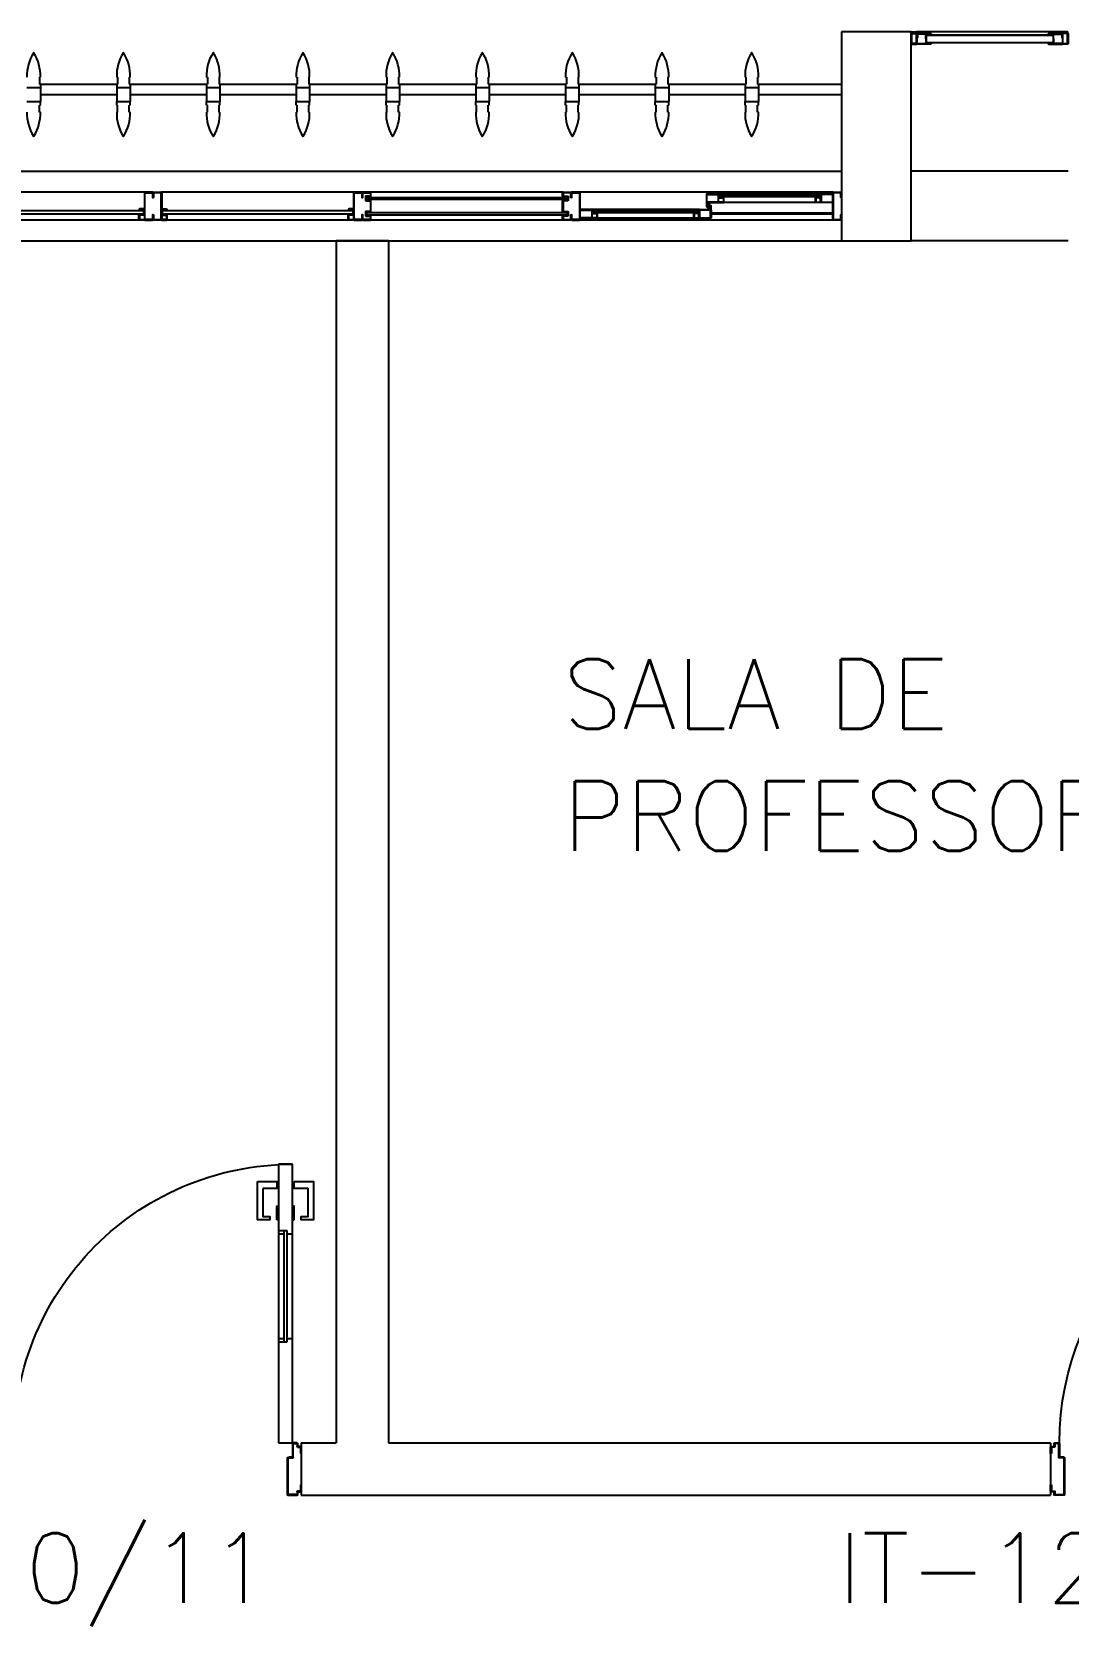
# Model space of a CAD drawing. Header units: millimetres. Extents: x 2686 to 2939, y 1294 to 1441.
# Drawn here: x 2697.948 to 2700.921, y 1433.999 to 1438.575 of the extents above; entities that cross this region are included whole.
import ezdxf

# ---------------------------------------------------------------- set-up
doc = ezdxf.new("R2010")
doc.units = ezdxf.units.MM
doc.linetypes.add('DASHED2', pattern=[0.375, 0.25, -0.125])
for name, color, linetype in [('AR-ALV', 2, 'Continuous'), ('AR-BRISES', 1, 'Continuous'), ('AR-ESQ', 1, 'Continuous'), ('AR-ESTC', 3, 'Continuous'), ('AR-PEITORIL', 1, 'Continuous'), ('AR-PORTA', 1, 'Continuous'), ('BR-PAINEL', 1, 'Continuous'), ('BR-SUPORTE', 1, 'Continuous'), ('DT-ESQ-BAGUETE-C', 1, 'Continuous'), ('DT-ESQ-BAGUETE-V', 1, 'Continuous'), ('DT-ESQ-CHAPA DOBRADA-V', 1, 'Continuous'), ('DT-ESQ-MARCO-V', 1, 'Continuous'), ('DT-ESQ-PERFIL CADEIRA-C', 2, 'Continuous'), ('DT-ESQ-PERFIL CADEIRA-V', 2, 'Continuous'), ('DT-ESQ-PERFIL U SIMPLES-C', 2, 'Continuous'), ('DT-ESQ-PERFIL U-C', 2, 'Continuous'), ('DT-ESQ-PERFIL U-V', 1, 'Continuous'), ('DT-ESQ-VENEZIANA-C', 1, 'Continuous'), ('DT-ESQ-VENEZIANA-V', 1, 'Continuous'), ('DT-ESQ-VIDRO-C', 2, 'Continuous'), ('DT-ESQ-VIDRO-V', 71, 'Continuous'), ('DT-TXTMOD', 1, 'Continuous'), ('ENDEREÇO', 2, 'Continuous'), ('maçaneta', 1, 'Continuous'), ('mov', 1, 'Continuous'), ('PM-PERFIL U-C', 2, 'Continuous'), ('PM-VIDRO', 2, 'Continuous'), ('pm1', 2, 'Continuous'), ('pm2', 2, 'Continuous'), ('TEXTO', 2, 'Continuous')]:
    doc.layers.add(name, color=color, linetype=linetype)
doc.styles.add('S10', font='simplex.shx', dxfattribs={"height": 0.1})
doc.styles.add('UNB-100', font='simplex.shx', dxfattribs={"height": 0.2})
doc.styles.add('UNB1-100', font='simplex.shx', dxfattribs={"height": 0.2})

# ---------------------------------------------------------------- blocks, each defined once
blk = doc.blocks.new('EF16-P')
at = {"layer": 'DT-ESQ-BAGUETE-C', "ltscale": 0.1}
for points in [[(0.4225, -0.08), (0.409, -0.08), (0.409, -0.0785), (0.422, -0.0785, 0.414214), (0.4225, -0.078), (0.4225, -0.067, 0.414214), (0.422, -0.0665), (0.409, -0.0665), (0.409, -0.065), (0.4225, -0.065, -0.414214), (0.424, -0.0665), (0.424, -0.0785, -0.414214)], [(0.7015, -0.08), (0.715, -0.08), (0.715, -0.0785), (0.702, -0.0785, -0.414214), (0.7015, -0.078), (0.7015, -0.067, -0.414214), (0.702, -0.0665), (0.715, -0.0665), (0.715, -0.065), (0.7015, -0.065, 0.414214), (0.7, -0.0665), (0.7, -0.0785, 0.414214)], [(1.414, -0.075), (1.4005, -0.075), (1.4005, -0.0735), (1.414, -0.0735), (1.414, -0.0615), (1.4005, -0.0615), (1.4005, -0.06), (1.414, -0.06, -0.414214), (1.4155, -0.0615), (1.4155, -0.0735, -0.414214)], [(1.936, -0.075), (1.9495, -0.075), (1.9495, -0.0735), (1.936, -0.0735), (1.936, -0.0615), (1.9495, -0.0615), (1.9495, -0.06), (1.936, -0.06, 0.414214), (1.9345, -0.0615), (1.9345, -0.0735, 0.414214)], [(2.014, -0.075), (2.0005, -0.075), (2.0005, -0.0735), (2.014, -0.0735), (2.014, -0.0615), (2.0005, -0.0615), (2.0005, -0.06), (2.014, -0.06, -0.414214), (2.0155, -0.0615), (2.0155, -0.0735, -0.414214)], [(0.0735, -0.125), (0.06, -0.125), (0.06, -0.1235), (0.073, -0.1235, 0.414214), (0.0735, -0.123), (0.0735, -0.112, 0.414214), (0.073, -0.1115), (0.06, -0.1115), (0.06, -0.11), (0.0735, -0.11, -0.414214), (0.075, -0.1115), (0.075, -0.1235, -0.414214)], [(0.339, -0.125), (0.3525, -0.125), (0.3525, -0.1235), (0.3395, -0.1235, -0.414214), (0.339, -0.123), (0.339, -0.112, -0.414214), (0.3395, -0.1115), (0.3525, -0.1115), (0.3525, -0.11), (0.339, -0.11, 0.414214), (0.3375, -0.1115), (0.3375, -0.1235, 0.414214)]]:
    blk.add_lwpolyline(points, format="xyb", close=True, dxfattribs=at)
at = {"layer": 'DT-ESQ-BAGUETE-V', "ltscale": 0.1}
for p, q in [((0.4225, -0.065), (0.7015, -0.065)), ((0.0735, -0.11), (0.339, -0.11))]:
    blk.add_line(p, q, dxfattribs=at)
at = {"layer": 'DT-ESQ-CHAPA DOBRADA-V', "ltscale": 0.1}
for p, q in [((0.025, -0.077), (0.374, -0.077)), ((0.025, -0.08), (0.374, -0.08))]:
    blk.add_line(p, q, dxfattribs=at)
at = {"layer": 'DT-ESQ-MARCO-V', "ltscale": 0.1}
for p, q in [((0.7985, -0.06), (1.3515, -0.06)), ((1.3985, -0.06), (1.9515, -0.06)), ((1.9985, -0.06), (3.1515, -0.06)), ((0.7985, -0.14), (1.3515, -0.14)), ((1.3985, -0.14), (1.9515, -0.14)), ((1.9985, -0.14), (3.1515, -0.14))]:
    blk.add_line(p, q, dxfattribs=at)
at = {"layer": 'DT-ESQ-PERFIL CADEIRA-C', "ltscale": 0.1}
for p, q in [((0.376, -0.0885), (0.4225, -0.0885)), ((0.75, -0.0885), (0.7015, -0.0885)), ((0.025, -0.1335), (0.0735, -0.1335)), ((0.3855, -0.1335), (0.339, -0.1335))]:
    blk.add_line(p, q, dxfattribs=at)
for points in [[(0.4225, -0.087, -1), (0.4225, -0.09), (0.376, -0.09, -0.414214), (0.374, -0.088), (0.374, -0.067, -0.414214), (0.376, -0.065), (0.4075, -0.065, -0.414214), (0.409, -0.0665), (0.409, -0.087)], [(0.409, -0.0885, -0.198913), (0.4079, -0.0881, -0.198913), (0.4075, -0.087), (0.4075, -0.067, 0.414214), (0.407, -0.0665), (0.376, -0.0665, 0.414214), (0.3755, -0.067), (0.3755, -0.088, 0.414214), (0.376, -0.0885)], [(0.7015, -0.09), (0.75, -0.09), (0.75, -0.0885), (0.715, -0.0885, 0.198912), (0.7161, -0.0881, 0.198913), (0.7165, -0.087), (0.7165, -0.067, -0.414214), (0.717, -0.0665), (0.75, -0.0665), (0.75, -0.065), (0.7165, -0.065, 0.414214), (0.715, -0.0665), (0.715, -0.0785), (0.715, -0.08), (0.715, -0.087), (0.7015, -0.087, 1)], [(0.0735, -0.135), (0.025, -0.135), (0.025, -0.1335), (0.06, -0.1335, -0.198912), (0.0589, -0.1331, -0.198913), (0.0585, -0.132), (0.0585, -0.112, 0.414214), (0.058, -0.1115), (0.025, -0.1115), (0.025, -0.11), (0.0585, -0.11, -0.414214), (0.06, -0.1115), (0.06, -0.1235), (0.06, -0.125), (0.06, -0.132), (0.0735, -0.132, -1)], [(0.339, -0.132, 1), (0.339, -0.135), (0.3855, -0.135, 0.414214), (0.3875, -0.133), (0.3875, -0.112, 0.414214), (0.3855, -0.11), (0.354, -0.11, 0.414214), (0.3525, -0.1115), (0.3525, -0.132)], [(0.3525, -0.1335, 0.198913), (0.3536, -0.1331, 0.198913), (0.354, -0.132), (0.354, -0.112, -0.414214), (0.3545, -0.1115), (0.3855, -0.1115, -0.414214), (0.386, -0.112), (0.386, -0.133, -0.414214), (0.3855, -0.1335)]]:
    blk.add_lwpolyline(points, format="xyb", close=True, dxfattribs=at)
at = {"layer": 'DT-ESQ-PERFIL CADEIRA-V', "ltscale": 0.1}
for p, q in [((0.4075, -0.09), (0.7015, -0.09)), ((0.0735, -0.135), (0.339, -0.135))]:
    blk.add_line(p, q, dxfattribs=at)
at = {"layer": 'DT-ESQ-PERFIL U SIMPLES-C', "ltscale": 0.1}
for points in [[(0.376, -0.102), (0.384, -0.102), (0.384, -0.1005), (0.376, -0.1005, -0.414214), (0.3755, -0.1), (0.3755, -0.092, -0.414214), (0.376, -0.0915), (0.384, -0.0915), (0.384, -0.09), (0.376, -0.09, 0.414214), (0.374, -0.092), (0.374, -0.1, 0.414214)], [(0.3855, -0.098), (0.3775, -0.098), (0.3775, -0.0995), (0.3855, -0.0995, -0.414214), (0.386, -0.1), (0.386, -0.108, -0.414214), (0.3855, -0.1085), (0.3775, -0.1085), (0.3775, -0.11), (0.3855, -0.11, 0.414214), (0.3875, -0.108), (0.3875, -0.1, 0.414214)]]:
    blk.add_lwpolyline(points, format="xyb", close=True, dxfattribs=at)
at = {"layer": 'DT-ESQ-PERFIL U-C', "ltscale": 0.1}
for points in [[(0, -0.0615, -0.414214), (0.0015, -0.06), (0.0235, -0.06, -0.414214), (0.025, -0.0615), (0.025, -0.1385, -0.414214), (0.0235, -0.14), (0.0015, -0.14, -0.414214), (0, -0.1385), (0, -0.125), (0.0015, -0.125), (0.0015, -0.138, 0.414214), (0.002, -0.1385), (0.023, -0.1385, 0.414214), (0.0235, -0.138), (0.0235, -0.062, 0.414214), (0.023, -0.0615), (0.002, -0.0615, 0.414214), (0.0015, -0.062), (0.0015, -0.075), (0, -0.075)], [(0.775, -0.0615, 0.414214), (0.7735, -0.06), (0.7515, -0.06, 0.414214), (0.75, -0.0615), (0.75, -0.1385, 0.414214), (0.7515, -0.14), (0.7735, -0.14, 0.414214), (0.775, -0.1385), (0.775, -0.125), (0.7735, -0.125), (0.7735, -0.138, -0.414214), (0.773, -0.1385), (0.752, -0.1385, -0.414214), (0.7515, -0.138), (0.7515, -0.062, -0.414214), (0.752, -0.0615), (0.773, -0.0615, -0.414214), (0.7735, -0.062), (0.7735, -0.075), (0.775, -0.075)], [(0.8, -0.1285), (0.8, -0.1385, -0.414214), (0.7985, -0.14), (0.7765, -0.14, -0.414214), (0.775, -0.1385), (0.775, -0.125), (0.7765, -0.125), (0.7765, -0.138, 0.414214), (0.777, -0.1385), (0.798, -0.1385, 0.414214), (0.7985, -0.138), (0.7985, -0.1285), (0.7855, -0.1285, -0.414214), (0.784, -0.127), (0.784, -0.117, -0.414214), (0.7855, -0.1155), (0.7985, -0.1155), (0.7985, -0.0845), (0.7855, -0.0845, -0.414214), (0.784, -0.083), (0.784, -0.073, -0.414214), (0.7855, -0.0715), (0.7985, -0.0715), (0.7985, -0.062, 0.414214), (0.798, -0.0615), (0.777, -0.0615, 0.414214), (0.7765, -0.062), (0.7765, -0.075), (0.775, -0.075), (0.775, -0.0615, -0.414214), (0.7765, -0.06), (0.7985, -0.06, -0.414214), (0.8, -0.0615), (0.8, -0.0715, -0.414214), (0.7985, -0.073), (0.7855, -0.073), (0.7855, -0.083), (0.7985, -0.083), (0.7985, -0.083, -0.414214), (0.8, -0.0845), (0.8, -0.1155, -0.414214), (0.7985, -0.117), (0.7985, -0.117), (0.7855, -0.117), (0.7855, -0.127), (0.7985, -0.127, -0.414214)], [(1.35, -0.1285), (1.35, -0.1385, 0.414214), (1.3515, -0.14), (1.3735, -0.14, 0.414214), (1.375, -0.1385), (1.375, -0.125), (1.3735, -0.125), (1.3735, -0.138, -0.414214), (1.373, -0.1385), (1.352, -0.1385, -0.414214), (1.3515, -0.138), (1.3515, -0.1285), (1.3645, -0.1285, 0.414214), (1.366, -0.127), (1.366, -0.117, 0.414214), (1.3645, -0.1155), (1.3515, -0.1155), (1.3515, -0.0845), (1.3645, -0.0845, 0.414214), (1.366, -0.083), (1.366, -0.073, 0.414214), (1.3645, -0.0715), (1.3515, -0.0715), (1.3515, -0.062, -0.414214), (1.352, -0.0615), (1.373, -0.0615, -0.414214), (1.3735, -0.062), (1.3735, -0.075), (1.375, -0.075), (1.375, -0.0615, 0.414214), (1.3735, -0.06), (1.3515, -0.06, 0.414214), (1.35, -0.0615), (1.35, -0.0715, 0.414214), (1.3515, -0.073), (1.3645, -0.073), (1.3645, -0.083), (1.3515, -0.083), (1.3515, -0.083, 0.414214), (1.35, -0.0845), (1.35, -0.1155, 0.414214), (1.3515, -0.117), (1.3515, -0.117), (1.3645, -0.117), (1.3645, -0.127), (1.3515, -0.127, 0.414214)]]:
    blk.add_lwpolyline(points, format="xyb", close=True, dxfattribs=at)
for points in [[(1.4, -0.0905), (1.4, -0.0905, 0.414214), (1.3985, -0.092), (1.3985, -0.1385), (1.3765, -0.1385), (1.3765, -0.125), (1.375, -0.125), (1.375, -0.1385, 0.414214), (1.3765, -0.14), (1.3985, -0.14, 0.414214), (1.4, -0.1385), (1.4, -0.092), (1.4135, -0.092, 1), (1.4135, -0.089), (1.4, -0.089), (1.4, -0.0615, 0.414214), (1.3985, -0.06), (1.3765, -0.06, 0.414214), (1.375, -0.0615), (1.375, -0.075), (1.3765, -0.075), (1.3765, -0.0615), (1.3985, -0.0615), (1.3985, -0.089, 0.414214), (1.4, -0.0905), (1.4135, -0.0905)], [(1.95, -0.0905), (1.95, -0.0905, -0.414214), (1.9515, -0.092), (1.9515, -0.1385), (1.9735, -0.1385), (1.9735, -0.125), (1.975, -0.125), (1.975, -0.1385, -0.414214), (1.9735, -0.14), (1.9515, -0.14, -0.414214), (1.95, -0.1385), (1.95, -0.092), (1.9365, -0.092, -1), (1.9365, -0.089), (1.95, -0.089), (1.95, -0.0615, -0.414214), (1.9515, -0.06), (1.9735, -0.06, -0.414214), (1.975, -0.0615), (1.975, -0.075), (1.9735, -0.075), (1.9735, -0.0615), (1.9515, -0.0615), (1.9515, -0.089, -0.414214), (1.95, -0.0905), (1.9365, -0.0905)], [(2, -0.0905), (2, -0.0905, 0.414214), (1.9985, -0.092), (1.9985, -0.1385), (1.9765, -0.1385), (1.9765, -0.125), (1.975, -0.125), (1.975, -0.1385, 0.414214), (1.9765, -0.14), (1.9985, -0.14, 0.414214), (2, -0.1385), (2, -0.092), (2.0135, -0.092, 1), (2.0135, -0.089), (2, -0.089), (2, -0.0615, 0.414214), (1.9985, -0.06), (1.9765, -0.06, 0.414214), (1.975, -0.0615), (1.975, -0.075), (1.9765, -0.075), (1.9765, -0.0615), (1.9985, -0.0615), (1.9985, -0.089, 0.414214), (2, -0.0905), (2.0135, -0.0905)]]:
    blk.add_lwpolyline(points, format="xyb", dxfattribs=at)
at = {"layer": 'DT-ESQ-PERFIL U-V', "ltscale": 0.1}
for p, q in [((0.0235, -0.06), (0.7515, -0.06)), ((0.0235, -0.14), (0.7515, -0.14))]:
    blk.add_line(p, q, dxfattribs=at)
at = {"layer": 'DT-ESQ-VIDRO-C', "ltscale": 0.1}
for points in [[(0.7125, -0.085), (0.7125, -0.082), (0.4115, -0.082), (0.4115, -0.085)], [(1.3625, -0.081), (1.3625, -0.075), (0.7875, -0.075), (0.7875, -0.081)], [(1.402, -0.087), (1.402, -0.077), (1.948, -0.077), (1.948, -0.087)], [(2.002, -0.087), (2.002, -0.077), (3.148, -0.077), (3.148, -0.087)], [(0.063, -0.13), (0.063, -0.127), (0.3495, -0.127), (0.3495, -0.13)]]:
    blk.add_lwpolyline(points, close=True, dxfattribs=at)
at = {"layer": 'DT-ESQ-VIDRO-V', "ltscale": 0.1}
blk.add_lwpolyline([(1.3625, -0.119), (1.3625, -0.125), (0.7875, -0.125), (0.7875, -0.119)], close=True, dxfattribs=at)
at = {"layer": 'DT-TXTMOD', "ltscale": 0.1, "style": 'S10', "flags": 3}
for tag, p in [('M01', (0.025, -0.28)), ('M02', (0.3253, -0.28)), ('M03', (0.627, -0.28)), ('M04', (0.9288, -0.28)), ('M05', (1.2306, -0.28)), ('M06', (1.5323, -0.28)), ('M07', (1.8341, -0.28)), ('M08', (2.1359, -0.28)), ('M09', (2.4376, -0.28)), ('M10', (2.7394, -0.28)), ('M11', (3.0412, -0.28)), ('M12', (3.3429, -0.28)), ('M13', (3.6447, -0.28)), ('M14', (3.9464, -0.28)), ('M15', (4.2482, -0.28)), ('M16', (4.55, -0.28)), ('M17', (4.8517, -0.28))]:
    blk.add_attdef(tag, p, '', height=0.1, dxfattribs=at)
blk = doc.blocks.new('BR-MODULO8')
at = {"layer": 'BR-PAINEL'}
for p, q in [((-2.3367, 0.24), (-2.2983, 0.24)), ((-2.3008, 0.27), (-2.3008, 0.25)), ((-2.2983, 0.27), (-2.3008, 0.27)), ((-2.2983, 0.25), (-2.3008, 0.25)), ((-2.2983, 0.25), (-2.2983, 0.24)), ((-2.2983, 0.24), (-2.2983, 0.2)), ((-2.0792, 0.27), (-2.0767, 0.27)), ((-2.0792, 0.25), (-2.0792, 0.24)), ((-2.0792, 0.25), (-2.0767, 0.25)), ((-2.0792, 0.24), (-2.0408, 0.24)), ((-2.0792, 0.24), (-2.0792, 0.2)), ((-2.0767, 0.27), (-2.0767, 0.25)), ((-2.0433, 0.27), (-2.0433, 0.25)), ((-2.0408, 0.27), (-2.0433, 0.27)), ((-2.0408, 0.25), (-2.0433, 0.25)), ((-2.0408, 0.25), (-2.0408, 0.24)), ((-2.0408, 0.24), (-2.0408, 0.2)), ((-1.8217, 0.27), (-1.8192, 0.27)), ((-1.8217, 0.25), (-1.8217, 0.24)), ((-1.8217, 0.25), (-1.8192, 0.25)), ((-1.8217, 0.24), (-1.7833, 0.24)), ((-1.8217, 0.24), (-1.8217, 0.2)), ((-1.8192, 0.27), (-1.8192, 0.25)), ((-1.7858, 0.27), (-1.7858, 0.25)), ((-1.7833, 0.27), (-1.7858, 0.27)), ((-1.7833, 0.25), (-1.7858, 0.25)), ((-1.7833, 0.25), (-1.7833, 0.24)), ((-1.7833, 0.24), (-1.7833, 0.2)), ((-1.5642, 0.27), (-1.5617, 0.27)), ((-1.5642, 0.25), (-1.5642, 0.24)), ((-1.5642, 0.25), (-1.5617, 0.25)), ((-1.5642, 0.24), (-1.5258, 0.24)), ((-1.5642, 0.24), (-1.5642, 0.2)), ((-1.5617, 0.27), (-1.5617, 0.25)), ((-1.5283, 0.27), (-1.5283, 0.25)), ((-1.5258, 0.27), (-1.5283, 0.27)), ((-1.5258, 0.25), (-1.5283, 0.25)), ((-1.5258, 0.25), (-1.5258, 0.24)), ((-1.5258, 0.24), (-1.5258, 0.2)), ((-1.3067, 0.27), (-1.3042, 0.27)), ((-1.3067, 0.25), (-1.3067, 0.24)), ((-1.3067, 0.25), (-1.3042, 0.25)), ((-1.3067, 0.24), (-1.2683, 0.24)), ((-1.3067, 0.24), (-1.3067, 0.2)), ((-1.3042, 0.27), (-1.3042, 0.25)), ((-1.2708, 0.27), (-1.2708, 0.25)), ((-1.2683, 0.27), (-1.2708, 0.27)), ((-1.2683, 0.25), (-1.2708, 0.25)), ((-1.2683, 0.25), (-1.2683, 0.24)), ((-1.2683, 0.24), (-1.2683, 0.2)), ((-1.0492, 0.27), (-1.0467, 0.27)), ((-1.0492, 0.25), (-1.0492, 0.24)), ((-1.0492, 0.25), (-1.0467, 0.25)), ((-1.0492, 0.24), (-1.0108, 0.24)), ((-1.0492, 0.24), (-1.0492, 0.2)), ((-1.0467, 0.27), (-1.0467, 0.25)), ((-1.0133, 0.27), (-1.0133, 0.25)), ((-1.0108, 0.27), (-1.0133, 0.27)), ((-1.0108, 0.25), (-1.0133, 0.25)), ((-1.0108, 0.25), (-1.0108, 0.24)), ((-1.0108, 0.24), (-1.0108, 0.2)), ((-0.7917, 0.27), (-0.7892, 0.27)), ((-0.7917, 0.25), (-0.7917, 0.24)), ((-0.7917, 0.25), (-0.7892, 0.25)), ((-0.7917, 0.24), (-0.7533, 0.24)), ((-0.7917, 0.24), (-0.7917, 0.2)), ((-0.7892, 0.27), (-0.7892, 0.25)), ((-0.7558, 0.27), (-0.7558, 0.25)), ((-0.7533, 0.27), (-0.7558, 0.27)), ((-0.7533, 0.25), (-0.7558, 0.25)), ((-0.7533, 0.25), (-0.7533, 0.24)), ((-0.7533, 0.24), (-0.7533, 0.2)), ((-0.5342, 0.27), (-0.5317, 0.27)), ((-0.5342, 0.25), (-0.5317, 0.25)), ((-0.5342, 0.25), (-0.5342, 0.24)), ((-0.5342, 0.24), (-0.5342, 0.2)), ((-0.5342, 0.24), (-0.4958, 0.24)), ((-0.5317, 0.27), (-0.5317, 0.25)), ((-0.4958, 0.27), (-0.4983, 0.27)), ((-0.4983, 0.27), (-0.4983, 0.25)), ((-0.4958, 0.25), (-0.4983, 0.25)), ((-0.4958, 0.25), (-0.4958, 0.24)), ((-0.4958, 0.24), (-0.4958, 0.2)), ((-0.2767, 0.27), (-0.2742, 0.27)), ((-0.2767, 0.25), (-0.2767, 0.24)), ((-0.2767, 0.25), (-0.2742, 0.25)), ((-0.2767, 0.24), (-0.2383, 0.24)), ((-0.2767, 0.24), (-0.2767, 0.2)), ((-0.2742, 0.27), (-0.2742, 0.25)), ((-0.2408, 0.27), (-0.2408, 0.25)), ((-0.2383, 0.27), (-0.2408, 0.27)), ((-0.2383, 0.25), (-0.2408, 0.25)), ((-0.2383, 0.25), (-0.2383, 0.24)), ((-0.2383, 0.24), (-0.2383, 0.2)), ((-2.3367, 0.2), (-2.2983, 0.2)), ((-2.2983, 0.19), (-2.3008, 0.19)), ((-2.3008, 0.17), (-2.3008, 0.19)), ((-2.2983, 0.19), (-2.2983, 0.2)), ((-2.0792, 0.2), (-2.0408, 0.2)), ((-2.0792, 0.19), (-2.0792, 0.2)), ((-2.0792, 0.19), (-2.0767, 0.19)), ((-2.0767, 0.17), (-2.0767, 0.19)), ((-2.0408, 0.19), (-2.0433, 0.19)), ((-2.0433, 0.17), (-2.0433, 0.19)), ((-2.0408, 0.19), (-2.0408, 0.2)), ((-1.8217, 0.2), (-1.7833, 0.2)), ((-1.8217, 0.19), (-1.8217, 0.2)), ((-1.8217, 0.19), (-1.8192, 0.19)), ((-1.8192, 0.17), (-1.8192, 0.19)), ((-1.7833, 0.19), (-1.7858, 0.19)), ((-1.7858, 0.17), (-1.7858, 0.19)), ((-1.7833, 0.19), (-1.7833, 0.2)), ((-1.5642, 0.2), (-1.5258, 0.2)), ((-1.5642, 0.19), (-1.5642, 0.2)), ((-1.5642, 0.19), (-1.5617, 0.19)), ((-1.5617, 0.17), (-1.5617, 0.19)), ((-1.5258, 0.19), (-1.5283, 0.19)), ((-1.5283, 0.17), (-1.5283, 0.19)), ((-1.5258, 0.19), (-1.5258, 0.2)), ((-1.3067, 0.2), (-1.2683, 0.2)), ((-1.3067, 0.19), (-1.3067, 0.2)), ((-1.3067, 0.19), (-1.3042, 0.19)), ((-1.3042, 0.17), (-1.3042, 0.19)), ((-1.2683, 0.19), (-1.2708, 0.19)), ((-1.2708, 0.17), (-1.2708, 0.19)), ((-1.2683, 0.19), (-1.2683, 0.2)), ((-1.0492, 0.2), (-1.0108, 0.2)), ((-1.0492, 0.19), (-1.0492, 0.2)), ((-1.0492, 0.19), (-1.0467, 0.19)), ((-1.0467, 0.17), (-1.0467, 0.19)), ((-1.0108, 0.19), (-1.0133, 0.19)), ((-1.0133, 0.17), (-1.0133, 0.19)), ((-1.0108, 0.19), (-1.0108, 0.2)), ((-0.7917, 0.2), (-0.7533, 0.2)), ((-0.7917, 0.19), (-0.7917, 0.2)), ((-0.7917, 0.19), (-0.7892, 0.19)), ((-0.7892, 0.17), (-0.7892, 0.19)), ((-0.7533, 0.19), (-0.7558, 0.19)), ((-0.7558, 0.17), (-0.7558, 0.19)), ((-0.7533, 0.19), (-0.7533, 0.2)), ((-0.5342, 0.19), (-0.5342, 0.2)), ((-0.5342, 0.2), (-0.4958, 0.2)), ((-0.5342, 0.19), (-0.5317, 0.19)), ((-0.5317, 0.17), (-0.5317, 0.19)), ((-0.4983, 0.17), (-0.4983, 0.19)), ((-0.4958, 0.19), (-0.4983, 0.19)), ((-0.4958, 0.19), (-0.4958, 0.2)), ((-0.2767, 0.2), (-0.2383, 0.2)), ((-0.2767, 0.19), (-0.2767, 0.2)), ((-0.2767, 0.19), (-0.2742, 0.19)), ((-0.2742, 0.17), (-0.2742, 0.19)), ((-0.2383, 0.19), (-0.2408, 0.19)), ((-0.2408, 0.17), (-0.2408, 0.19)), ((-0.2383, 0.19), (-0.2383, 0.2)), ((-2.2983, 0.17), (-2.3008, 0.17)), ((-2.0792, 0.17), (-2.0767, 0.17)), ((-2.0408, 0.17), (-2.0433, 0.17)), ((-1.8217, 0.17), (-1.8192, 0.17)), ((-1.7833, 0.17), (-1.7858, 0.17)), ((-1.5642, 0.17), (-1.5617, 0.17)), ((-1.5258, 0.17), (-1.5283, 0.17)), ((-1.3067, 0.17), (-1.3042, 0.17)), ((-1.2683, 0.17), (-1.2708, 0.17)), ((-1.0492, 0.17), (-1.0467, 0.17)), ((-1.0108, 0.17), (-1.0133, 0.17)), ((-0.7917, 0.17), (-0.7892, 0.17)), ((-0.7533, 0.17), (-0.7558, 0.17)), ((-0.5342, 0.17), (-0.5317, 0.17)), ((-0.4958, 0.17), (-0.4983, 0.17)), ((-0.2767, 0.17), (-0.2742, 0.17)), ((-0.2383, 0.17), (-0.2408, 0.17))]:
    blk.add_line(p, q, dxfattribs=at)
for centre, radius, start, end in [((-2.2117, 0.2739), 0.1251, 148.4721, 181.772), ((-2.3175, 0.3387), 0.001, 37.1012, 142.8988), ((-2.4233, 0.2739), 0.1251, 358.228, 31.5279), ((-1.9542, 0.2739), 0.1251, 148.4721, 181.772), ((-2.06, 0.3387), 0.001, 37.1012, 142.8988), ((-2.1658, 0.2739), 0.1251, 358.228, 31.5279), ((-1.6967, 0.2739), 0.1251, 148.4721, 181.772), ((-1.8025, 0.3387), 0.001, 37.1012, 142.8988), ((-1.9083, 0.2739), 0.1251, 358.228, 31.5279), ((-1.4392, 0.2739), 0.1251, 148.4721, 181.772), ((-1.545, 0.3387), 0.001, 37.1012, 142.8988), ((-1.6508, 0.2739), 0.1251, 358.228, 31.5279), ((-1.1817, 0.2739), 0.1251, 148.4721, 181.772), ((-1.2875, 0.3387), 0.001, 37.1012, 142.8988), ((-1.3933, 0.2739), 0.1251, 358.228, 31.5279), ((-0.9242, 0.2739), 0.1251, 148.4721, 181.772), ((-1.03, 0.3387), 0.001, 37.1012, 142.8988), ((-1.1358, 0.2739), 0.1251, 358.228, 31.5279), ((-0.6667, 0.2739), 0.1251, 148.4721, 181.772), ((-0.7725, 0.3387), 0.001, 37.1012, 142.8988), ((-0.8783, 0.2739), 0.1251, 358.228, 31.5279), ((-0.4092, 0.2739), 0.1251, 148.4721, 181.772), ((-0.515, 0.3387), 0.001, 37.1012, 142.8988), ((-0.6208, 0.2739), 0.1251, 358.228, 31.5279), ((-0.1517, 0.2739), 0.1251, 148.4721, 181.772), ((-0.2575, 0.3387), 0.001, 37.1012, 142.8988), ((-0.3633, 0.2739), 0.1251, 358.228, 31.5279), ((-2.2117, 0.1661), 0.1251, 178.228, 211.5279), ((-2.4233, 0.1661), 0.1251, 328.4721, 1.772), ((-1.9542, 0.1661), 0.1251, 178.228, 211.5279), ((-2.1658, 0.1661), 0.1251, 328.4721, 1.772), ((-1.6967, 0.1661), 0.1251, 178.228, 211.5279), ((-1.9083, 0.1661), 0.1251, 328.4721, 1.772), ((-1.4392, 0.1661), 0.1251, 178.228, 211.5279), ((-1.6508, 0.1661), 0.1251, 328.4721, 1.772), ((-1.1817, 0.1661), 0.1251, 178.228, 211.5279), ((-1.3933, 0.1661), 0.1251, 328.4721, 1.772), ((-0.9242, 0.1661), 0.1251, 178.228, 211.5279), ((-1.1358, 0.1661), 0.1251, 328.4721, 1.772), ((-0.6667, 0.1661), 0.1251, 178.228, 211.5279), ((-0.8783, 0.1661), 0.1251, 328.4721, 1.772), ((-0.4092, 0.1661), 0.1251, 178.228, 211.5279), ((-0.6208, 0.1661), 0.1251, 328.4721, 1.772), ((-0.1517, 0.1661), 0.1251, 178.228, 211.5279), ((-0.3633, 0.1661), 0.1251, 328.4721, 1.772), ((-2.3175, 0.1013), 0.001, 217.1012, 322.8988), ((-2.06, 0.1013), 0.001, 217.1012, 322.8988), ((-1.8025, 0.1013), 0.001, 217.1012, 322.8988), ((-1.545, 0.1013), 0.001, 217.1012, 322.8988), ((-1.2875, 0.1013), 0.001, 217.1012, 322.8988), ((-1.03, 0.1013), 0.001, 217.1012, 322.8988), ((-0.7725, 0.1013), 0.001, 217.1012, 322.8988), ((-0.515, 0.1013), 0.001, 217.1012, 322.8988), ((-0.2575, 0.1013), 0.001, 217.1012, 322.8988)]:
    blk.add_arc(centre, radius, start, end, dxfattribs=at)
at = {"layer": 'BR-SUPORTE'}
for p, q in [((-2.2983, 0.25), (-2.0767, 0.25)), ((-2.0408, 0.25), (-1.8192, 0.25)), ((-1.7833, 0.25), (-1.5617, 0.25)), ((-1.5258, 0.25), (-1.3042, 0.25)), ((-1.2683, 0.25), (-1.0467, 0.25)), ((-1.0108, 0.25), (-0.7892, 0.25)), ((-0.7533, 0.25), (-0.5317, 0.25)), ((-0.4958, 0.25), (-0.2742, 0.25)), ((-0.2383, 0.25), (0, 0.25)), ((-2.2983, 0.22), (-2.0792, 0.22)), ((-2.0408, 0.22), (-1.8217, 0.22)), ((-1.7833, 0.22), (-1.5642, 0.22)), ((-1.5258, 0.22), (-1.3067, 0.22)), ((-1.2683, 0.22), (-1.0492, 0.22)), ((-1.0108, 0.22), (-0.7917, 0.22)), ((-0.7533, 0.22), (-0.5342, 0.22)), ((-0.4958, 0.22), (-0.2767, 0.22)), ((-0.2383, 0.22), (0, 0.22))]:
    blk.add_line(p, q, dxfattribs=at)
blk = doc.blocks.new('PM3')
at = {"layer": 'maçaneta'}
for points in [[(0.02, 0.825), (-0.035, 0.825), (-0.035, 0.715), (0, 0.715), (0, 0.725), (-0.02, 0.725), (-0.02, 0.8035, -0.414214), (-0.0185, 0.805), (0.02, 0.805)], [(0.125, 0.825), (0.07, 0.825), (0.07, 0.805), (0.1085, 0.805, -0.414214), (0.11, 0.8035), (0.11, 0.725), (0.09, 0.725), (0.09, 0.715), (0.125, 0.715)]]:
    blk.add_lwpolyline(points, format="xyb", close=True, dxfattribs=at)
for points in [[(0.02, 0.715), (0.02, 0.755), (0.025, 0.755), (0.025, 0.715)], [(0.07, 0.715), (0.07, 0.755), (0.065, 0.755), (0.065, 0.715)]]:
    blk.add_lwpolyline(points, close=True, dxfattribs=at)
at = {"layer": 'mov'}
blk.add_arc((0.025, 0.075), 0.8, 0, 90, dxfattribs=at)
at = {"layer": 'PM-PERFIL U-C'}
for p, q in [((0, 0.045), (0, 0.0635)), ((0.0015, 0.065), (0.01, 0.065)), ((0.002, 0.063), (0.002, 0.045)), ((0.0105, 0.063), (0.002, 0.063)), ((0.01, 0.065), (0.01, 0.0735)), ((0.0115, 0.075), (0.0235, 0.075)), ((0.012, 0.073), (0.012, 0.0645)), ((0.023, 0.073), (0.012, 0.073)), ((0.023, 0.0335), (0.023, 0.073)), ((0.025, 0.0735), (0.025, 0.034)), ((0.825, 0.0735), (0.825, 0.034)), ((0.8385, 0.075), (0.8265, 0.075)), ((0.827, 0.073), (0.838, 0.073)), ((0.827, 0.0335), (0.827, 0.073)), ((0.838, 0.073), (0.838, 0.0645)), ((0.8395, 0.063), (0.848, 0.063)), ((0.84, 0.065), (0.84, 0.0735)), ((0.8485, 0.065), (0.84, 0.065)), ((0.848, 0.063), (0.848, 0.045)), ((0.85, 0.045), (0.85, 0.0635)), ((0.002, 0.045), (0, 0.045)), ((0.038, 0.032), (0.0245, 0.032)), ((0.0385, 0.034), (0.025, 0.034)), ((0.038, 0.032), (0.038, -0.073)), ((0.04, 0.0325), (0.04, -0.0735)), ((0.81, 0.0325), (0.81, -0.0735)), ((0.8115, 0.034), (0.825, 0.034)), ((0.812, 0.032), (0.8255, 0.032)), ((0.812, 0.032), (0.812, -0.073)), ((0.848, 0.045), (0.85, 0.045)), ((0, -0.045), (0.002, -0.045)), ((0, -0.0635), (0, -0.045)), ((0.002, -0.045), (0.002, -0.063)), ((0.85, -0.045), (0.848, -0.045)), ((0.848, -0.045), (0.848, -0.063)), ((0.85, -0.0635), (0.85, -0.045)), ((0.01, -0.065), (0.0015, -0.065)), ((0.002, -0.063), (0.0105, -0.063)), ((0.01, -0.0735), (0.01, -0.065)), ((0.0385, -0.075), (0.0115, -0.075)), ((0.012, -0.0645), (0.012, -0.073)), ((0.012, -0.073), (0.038, -0.073)), ((0.8115, -0.075), (0.8385, -0.075)), ((0.838, -0.073), (0.812, -0.073)), ((0.838, -0.0645), (0.838, -0.073)), ((0.848, -0.063), (0.8395, -0.063)), ((0.84, -0.0735), (0.84, -0.065)), ((0.84, -0.065), (0.8485, -0.065))]:
    blk.add_line(p, q, dxfattribs=at)
for centre, start, end in [((0.0015, 0.0635), 90, 180), ((0.0115, 0.0735), 90, 180), ((0.0105, 0.0645), 270, 0), ((0.0235, 0.0735), 360, 90), ((0.8265, 0.0735), 90, 180), ((0.8395, 0.0645), 180, 270), ((0.8385, 0.0735), 0, 90), ((0.8485, 0.0635), 0, 90), ((0.0245, 0.0335), 180, 270), ((0.0385, 0.0325), 0, 90), ((0.8115, 0.0325), 90, 180), ((0.8255, 0.0335), 270, 0), ((0.0015, -0.0635), 180, 270), ((0.0115, -0.0735), 180, 270), ((0.0105, -0.0645), 0, 90), ((0.0385, -0.0735), 269.9386, 0), ((0.8115, -0.0735), 180, 270.0614), ((0.8395, -0.0645), 90, 180), ((0.8385, -0.0735), 270, 0), ((0.8485, -0.0635), 270, 0)]:
    blk.add_arc(centre, 0.0015, start, end, dxfattribs=at)
at = {"layer": 'pm1'}
blk.add_lwpolyline([(0.065, 0.875), (0.065, 0.075), (0.025, 0.075), (0.025, 0.875)], close=True, dxfattribs=at)
blk = doc.blocks.new('PM3V')
at = {"layer": 'maçaneta'}
for points in [[(0.02, 0.9), (-0.035, 0.9), (-0.035, 0.79), (0, 0.79), (0, 0.8), (-0.02, 0.8), (-0.02, 0.8785, -0.414214), (-0.0185, 0.88), (0.02, 0.88)], [(0.125, 0.9), (0.07, 0.9), (0.07, 0.88), (0.1085, 0.88, -0.414214), (0.11, 0.8785), (0.11, 0.8), (0.09, 0.8), (0.09, 0.79), (0.125, 0.79)]]:
    blk.add_lwpolyline(points, format="xyb", close=True, dxfattribs=at)
for points in [[(0.02, 0.79), (0.02, 0.83), (0.025, 0.83), (0.025, 0.79)], [(0.07, 0.79), (0.07, 0.83), (0.065, 0.83), (0.065, 0.79)]]:
    blk.add_lwpolyline(points, close=True, dxfattribs=at)
at = {"layer": 'mov'}
blk.add_arc((0.025, 0.15), 0.8, 356.8472, 90, dxfattribs=at)
at = {"layer": 'PM-PERFIL U-C'}
for p, q in [((0, 0.12), (0, 0.1385)), ((0.0015, 0.14), (0.01, 0.14)), ((0.002, 0.138), (0.002, 0.12)), ((0.0105, 0.138), (0.002, 0.138)), ((0.01, 0.14), (0.01, 0.1485)), ((0.0115, 0.15), (0.0235, 0.15)), ((0.012, 0.148), (0.012, 0.1395)), ((0.023, 0.148), (0.012, 0.148)), ((0.023, 0.1085), (0.023, 0.148)), ((0.025, 0.1485), (0.025, 0.109)), ((0.825, 0.1485), (0.825, 0.109)), ((0.8385, 0.15), (0.8265, 0.15)), ((0.827, 0.148), (0.838, 0.148)), ((0.827, 0.1085), (0.827, 0.148)), ((0.838, 0.148), (0.838, 0.1395)), ((0.8395, 0.138), (0.848, 0.138)), ((0.84, 0.14), (0.84, 0.1485)), ((0.8485, 0.14), (0.84, 0.14)), ((0.848, 0.138), (0.848, 0.12)), ((0.85, 0.12), (0.85, 0.1385)), ((0.002, 0.12), (0, 0.12)), ((0.038, 0.107), (0.0245, 0.107)), ((0.0385, 0.109), (0.025, 0.109)), ((0.038, 0.107), (0.038, 0.002)), ((0.04, 0.1075), (0.04, 0.0015)), ((0.81, 0.1075), (0.81, 0.0015)), ((0.8115, 0.109), (0.825, 0.109)), ((0.812, 0.107), (0.8255, 0.107)), ((0.812, 0.107), (0.812, 0.002)), ((0.848, 0.12), (0.85, 0.12)), ((0, 0.03), (0.002, 0.03)), ((0, 0.0115), (0, 0.03)), ((0.01, 0.01), (0.0015, 0.01)), ((0.002, 0.03), (0.002, 0.012)), ((0.002, 0.012), (0.0105, 0.012)), ((0.01, 0.0015), (0.01, 0.01)), ((0.0385, 0), (0.0115, 0)), ((0.012, 0.0105), (0.012, 0.002)), ((0.012, 0.002), (0.038, 0.002)), ((0.8115, 0), (0.8385, 0)), ((0.838, 0.002), (0.812, 0.002)), ((0.838, 0.0105), (0.838, 0.002)), ((0.848, 0.012), (0.8395, 0.012)), ((0.84, 0.0015), (0.84, 0.01)), ((0.84, 0.01), (0.8485, 0.01)), ((0.85, 0.03), (0.848, 0.03)), ((0.848, 0.03), (0.848, 0.012)), ((0.85, 0.0115), (0.85, 0.03))]:
    blk.add_line(p, q, dxfattribs=at)
for centre, start, end in [((0.0015, 0.1385), 90, 180), ((0.0115, 0.1485), 90, 180), ((0.0105, 0.1395), 270, 0), ((0.0235, 0.1485), 360, 90), ((0.8265, 0.1485), 90, 180), ((0.8395, 0.1395), 180, 270), ((0.8385, 0.1485), 0, 90), ((0.8485, 0.1385), 0, 90), ((0.0245, 0.1085), 180, 270), ((0.0385, 0.1075), 0, 90), ((0.8115, 0.1075), 90, 180), ((0.8255, 0.1085), 270, 0), ((0.0015, 0.0115), 180, 270), ((0.0115, 0.0015), 180, 270), ((0.0105, 0.0105), 0, 90), ((0.0385, 0.0015), 269.9386, 0), ((0.8115, 0.0015), 180, 270.0614), ((0.8395, 0.0105), 90, 180), ((0.8385, 0.0015), 270, 0), ((0.8485, 0.0115), 270, 0)]:
    blk.add_arc(centre, 0.0015, start, end, dxfattribs=at)
at = {"layer": 'PM-VIDRO', "color": 1}
for p, q in [((0.04, 0.45), (0.04, 0.75)), ((0.05, 0.75), (0.05, 0.45))]:
    blk.add_line(p, q, dxfattribs=at)
at = {"layer": 'pm1'}
for p, q in [((0.025, 0.95), (0.065, 0.95)), ((0.025, 0.75), (0.025, 0.95)), ((0.065, 0.95), (0.065, 0.76)), ((0.04, 0.75), (0.025, 0.75)), ((0.065, 0.76), (0.04, 0.76)), ((0.04, 0.75), (0.04, 0.76)), ((0.05, 0.76), (0.05, 0.75)), ((0.065, 0.75), (0.05, 0.75)), ((0.065, 0.76), (0.065, 0.75)), ((0.025, 0.15), (0.025, 0.45)), ((0.04, 0.45), (0.025, 0.45)), ((0.04, 0.44), (0.04, 0.45)), ((0.065, 0.44), (0.04, 0.44)), ((0.065, 0.45), (0.05, 0.45)), ((0.05, 0.45), (0.05, 0.44)), ((0.065, 0.45), (0.065, 0.44)), ((0.065, 0.44), (0.065, 0.15)), ((0.065, 0.15), (0.025, 0.15))]:
    blk.add_line(p, q, dxfattribs=at)
at = {"layer": 'pm2'}
for p, q in [((0.025, 0.45), (0.025, 0.75)), ((0.065, 0.75), (0.065, 0.45)), ((0.025, 0.15), (0.025, 0.109)), ((0.025, 0.109), (0.035, 0.109)), ((0.8252, 0.109), (0.8152, 0.109)), ((0.8152, 0), (0.8402, 0)), ((0.8402, 0.01), (0.8502, 0.01)), ((0.8402, 0), (0.8402, 0.01))]:
    blk.add_line(p, q, dxfattribs=at)
blk = doc.blocks.new('EF01C-P')
at = {"layer": 'DT-ESQ-BAGUETE-C', "ltscale": 0.1}
for points in [[(0.0015, 0.035), (0.015, 0.035), (0.015, 0.0335), (0.0015, 0.0335), (0.0015, 0.005), (0.015, 0.005), (0.015, 0.0035), (0.0015, 0.0035, -0.414214), (0, 0.005), (0, 0.0335, -0.414214)], [(0.4485, 0.035), (0.435, 0.035), (0.435, 0.0335), (0.4485, 0.0335), (0.4485, 0.005), (0.435, 0.005), (0.435, 0.0035), (0.4485, 0.0035, 0.414214), (0.45, 0.005), (0.45, 0.0335, 0.414214)]]:
    blk.add_lwpolyline(points, format="xyb", close=True, dxfattribs=at)
at = {"layer": 'DT-ESQ-PERFIL CADEIRA-C', "ltscale": 0.1}
for points in [[(0.01, 0.0015), (0.01, 0.003), (0.0015, 0.003, 1), (0.0015, 0), (0.015, 0, 0.414214), (0.0165, 0.0015), (0.0165, 0.0335), (0.043, 0.0335)], [(0.043, 0.0065), (0.018, 0.0065), (0.018, 0.0165), (0.0165, 0.0165), (0.0165, 0.0065, 0.414214), (0.018, 0.005), (0.043, 0.005), (0.0565, 0.005, 1), (0.0565, 0.008), (0.043, 0.008), (0.043, 0.02), (0.043, 0.032), (0.0565, 0.032, 1), (0.0565, 0.035), (0.043, 0.035), (0.0165, 0.035, 0.414214), (0.015, 0.0335), (0.015, 0.0015), (0.0015, 0.0015)], [(0.0415, 0.02), (0.0415, 0.032, -0.414214), (0.043, 0.0335), (0.0565, 0.0335)], [(0.0415, 0.02), (0.0415, 0.008, 0.414214), (0.043, 0.0065), (0.0565, 0.0065)], [(0.407, 0.0065), (0.432, 0.0065), (0.432, 0.0165), (0.4335, 0.0165), (0.4335, 0.0065, -0.414214), (0.432, 0.005), (0.407, 0.005), (0.3935, 0.005, -1), (0.3935, 0.008), (0.407, 0.008), (0.407, 0.02), (0.407, 0.032), (0.3935, 0.032, -1), (0.3935, 0.035), (0.407, 0.035), (0.4335, 0.035, -0.414214), (0.435, 0.0335), (0.435, 0.0015), (0.4485, 0.0015)], [(0.4085, 0.02), (0.4085, 0.032, 0.414214), (0.407, 0.0335), (0.3935, 0.0335)], [(0.4085, 0.02), (0.4085, 0.008, -0.414214), (0.407, 0.0065), (0.3935, 0.0065)], [(0.44, 0.0015), (0.44, 0.003), (0.4485, 0.003, -1), (0.4485, 0), (0.435, 0, -0.414214), (0.4335, 0.0015), (0.4335, 0.0335), (0.407, 0.0335)]]:
    blk.add_lwpolyline(points, format="xyb", dxfattribs=at)
at = {"layer": 'DT-ESQ-PERFIL CADEIRA-V', "ltscale": 0.1}
blk.add_line((0.015, 0), (0.435, 0), dxfattribs=at)
at = {"layer": 'DT-ESQ-VENEZIANA-C', "ltscale": 0.1}
for p, q in [((0.043, 0.0105), (0.407, 0.0105)), ((0.043, 0.009), (0.407, 0.009))]:
    blk.add_line(p, q, dxfattribs=at)
at = {"layer": 'DT-ESQ-VENEZIANA-V', "ltscale": 0.1}
blk.add_line((0.043, 0.031), (0.407, 0.031), dxfattribs=at)
at = {"layer": 'DT-TXTMOD', "ltscale": 0.1, "style": 'S10', "flags": 3}
blk.add_attdef('EF01C', (0.0208, -0.14), '', height=0.1, dxfattribs=at)

msp = doc.modelspace()

# ---------------------------------------------------------------- linework, layer by layer
at = {"layer": 'AR-ALV'}
for p, q in [((2700.9207, 1438.1749), (2700.4707, 1438.1749)), ((2698.9707, 1437.9749), (2698.8207, 1437.9749)), ((2698.8207, 1437.9749), (2698.8207, 1434.5249)), ((2698.9707, 1437.9749), (2698.9707, 1434.5249)), ((2700.9207, 1437.9749), (2700.4707, 1437.9749)), ((2698.7207, 1434.5249), (2698.8207, 1434.5249)), ((2698.7207, 1434.5249), (2698.7207, 1434.3749)), ((2698.9707, 1434.5249), (2700.8707, 1434.5249)), ((2700.8707, 1434.5249), (2700.8707, 1434.3749)), ((2698.7207, 1434.3749), (2700.8707, 1434.3749))]:
    msp.add_line(p, q, dxfattribs=at)
at = {"layer": 'AR-ESTC'}
for p, q in [((2700.4707, 1438.5749), (2700.2707, 1438.5749)), ((2700.2707, 1438.5749), (2700.2707, 1437.9749)), ((2700.4707, 1437.9749), (2700.4707, 1438.5749)), ((2700.2707, 1437.9749), (2700.4707, 1437.9749))]:
    msp.add_line(p, q, dxfattribs=at)
at = {"layer": 'AR-PEITORIL'}
for p, q in [((2695.1207, 1438.1749), (2700.2707, 1438.1749)), ((2695.1207, 1437.9749), (2700.2707, 1437.9749))]:
    msp.add_line(p, q, dxfattribs=at)

# ---------------------------------------------------------------- block references
at = {"layer": 'AR-BRISES'}
msp.add_blockref('BR-MODULO8', (2700.2707, 1438.1749), dxfattribs=at)
at = {"layer": 'AR-ESQ', "rotation": 180}
msp.add_blockref('EF01C-P', (2700.9207, 1438.5749), dxfattribs=at)
at = {"layer": 'AR-ESQ', "linetype": 'DASHED2', "rotation": 180}
msp.add_blockref('EF16-P', (2700.2707, 1437.9749), dxfattribs=at)
at = {"layer": 'AR-PORTA', "xscale": -1}
for name, p in [('PM3V', (2698.7207, 1434.3749)), ('PM3', (2701.7207, 1434.4499))]:
    msp.add_blockref(name, p, dxfattribs=at)

# ---------------------------------------------------------------- texts
at = {"layer": 'ENDEREÇO', "style": 'UNB1-100'}
for s, p in [('IT-10/11', (2697.3291, 1434.0659)), ('IT-12/11', (2700.2602, 1434.0659))]:
    msp.add_text(s, height=0.2, dxfattribs=at).set_placement(p)
at = {"layer": 'TEXTO', "style": 'UNB-100'}
for s, p in [('SALA DE', (2699.4713, 1436.5741)), ('PROFESSOR', (2699.4713, 1436.2246))]:
    msp.add_text(s, height=0.2, dxfattribs=at).set_placement(p)

doc.saveas('drawing.dxf')
